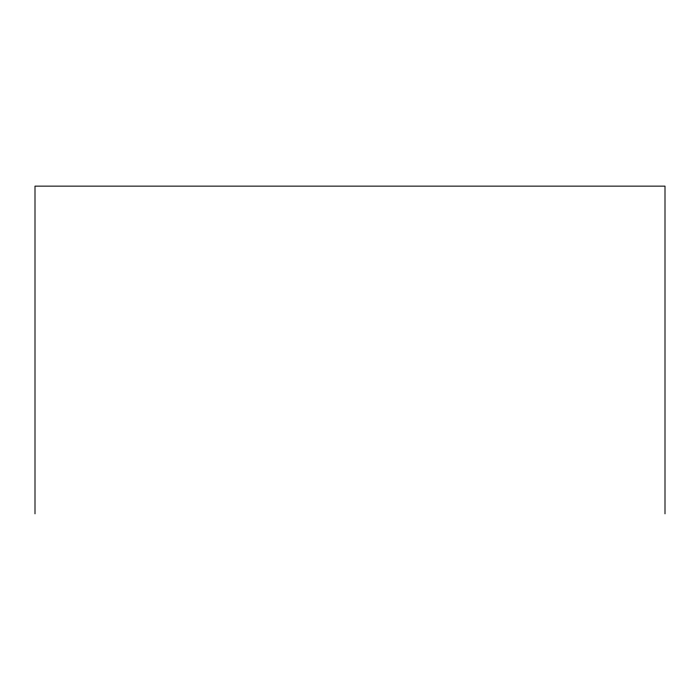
<?xml version="1.0" encoding="UTF-8"?>
<svg xmlns="http://www.w3.org/2000/svg" width="700" height="700" viewBox="0 0 700 700"><rect width="100%" height="100%" fill="white"/><g stroke="black" fill="none" stroke-linecap="round" stroke-linejoin="round"><path stroke-width="1.05" d="M665 513.861L665 186.139L35 186.139L35 513.861"/></g></svg>
